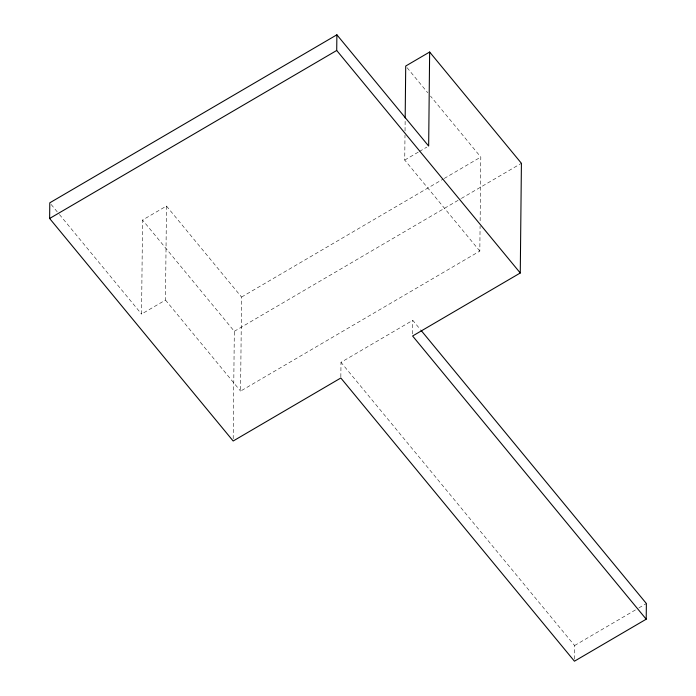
<?xml version="1.0" encoding="UTF-8"?>
<svg xmlns="http://www.w3.org/2000/svg" width="696" height="696" viewBox="0 0 696 696"><rect width="100%" height="100%" fill="white"/><g stroke="black" fill="none" stroke-linecap="round" stroke-linejoin="round"><path stroke-width="0.52" stroke-dasharray="3.48 2.61" d="M166.475 206.042L165.483 300.072L141.558 314.07L142.549 220.04L166.475 206.042L241.555 297.07L240.572 391.1L479.822 251.091L480.083 226.235M233.195 438.828L234.317 331.296L142.549 220.04M340.84 376.954L340.996 362.329L412.772 320.325L420.375 329.539M479.822 251.091L404.733 160.063L404.994 135.198M405.037 130.874L405.15 120.069M412.624 333.906L412.772 320.325M480.136 220.823L480.805 157.061L430.519 96.091M574.461 659.112L574.6 645.531L340.996 362.329M404.733 160.063L418.531 151.98M419.453 151.441L426.813 147.134M241.555 297.07L443.274 179.02M444.213 178.472L480.805 157.061M234.317 331.296L460.43 198.978M461.37 198.43L521.417 163.29M574.6 645.531L637.988 608.435M638.919 607.886L646.375 603.528M407.09 67.703L427.762 92.751M165.483 300.072L240.572 391.1M51.165 204.485L58.76 213.689M59.447 214.525L141.558 314.07"/><path stroke-width="1.04" d="M421.063 330.374L646.375 603.528L646.21 619.196L574.435 661.2L340.831 377.998L233.169 441.003L49.625 218.483L49.79 202.814L336.881 34.8L428.658 146.056L429.641 52.026L405.716 66.033L405.176 117.911M646.21 619.196L412.606 335.994L520.269 272.989L336.716 50.469L336.881 34.8M520.269 272.989L521.417 163.29L429.641 52.026M49.625 218.483L336.716 50.469"/></g></svg>
